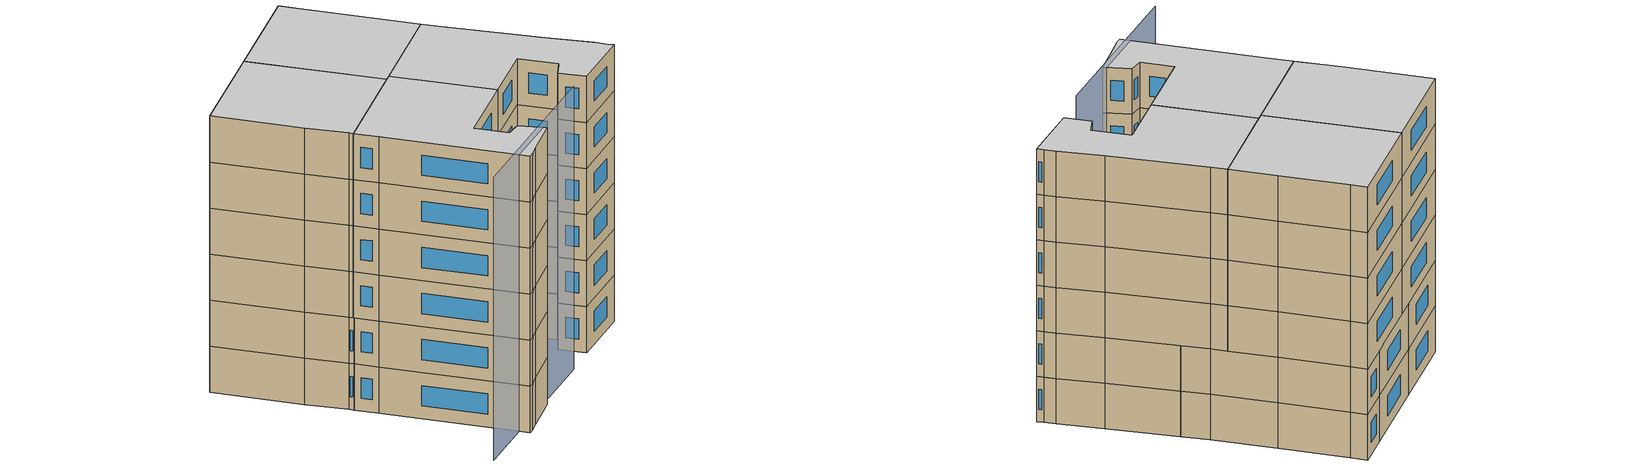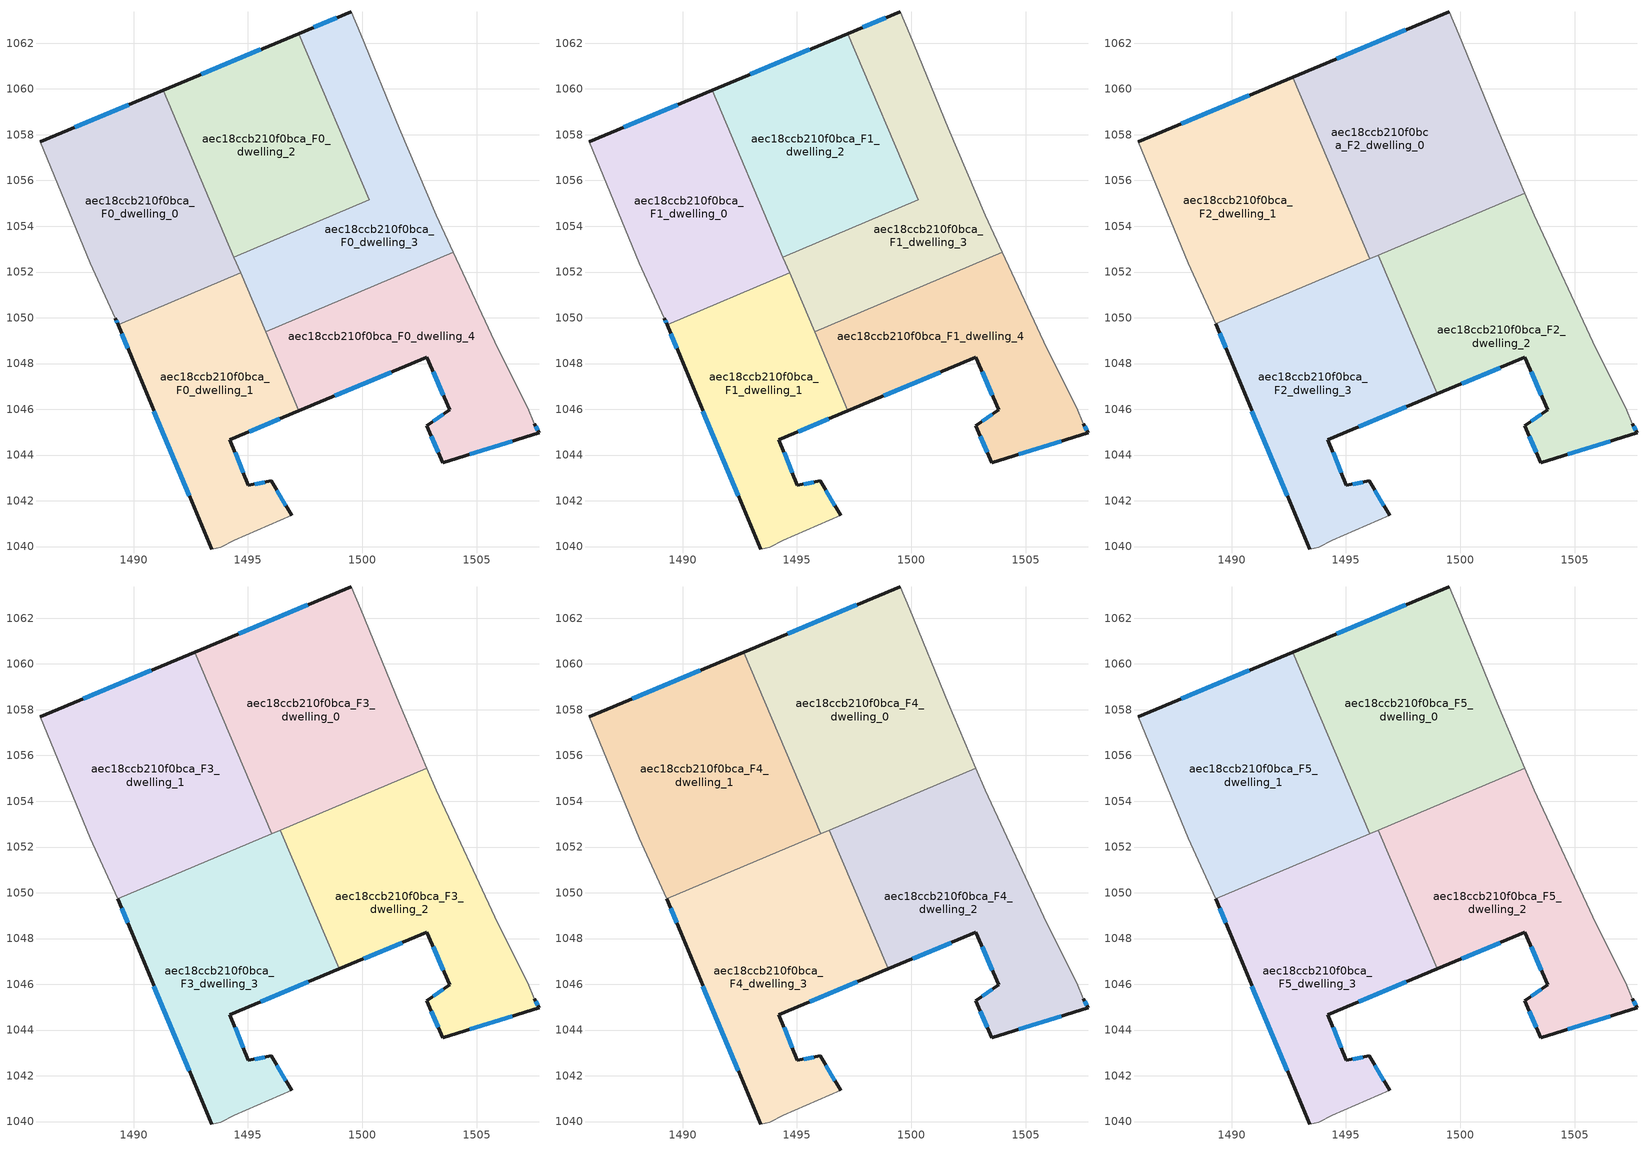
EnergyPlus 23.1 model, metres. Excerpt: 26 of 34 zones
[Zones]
aec18ccb210f0bca_F0_dwelling_0
 floor ground (EU_floor_Construction): 1491.3,1059.94 1494.68,1051.96 1489.33,1049.7 1489.21,1049.98 1488.11,1052.38 1485.91,1057.68 z0
 wall outside (EU_wall_Construction): 1491.3,1059.94 1485.91,1057.68 / 1489.21,1049.98 1489.33,1049.7 z0:3
 wall adiabatic (EU_wall_Construction): 1485.91,1057.68 1488.11,1052.38 1489.21,1049.98 z0:3
 wall to aec18ccb210f0bca_F0_dwelling_1 (EU_wall_Construction): 1489.33,1049.7 1494.68,1051.96 z0:3
 wall to aec18ccb210f0bca_F0_dwelling_2 (EU_wall_Construction): 1494.39,1052.65 1491.3,1059.94 z0:3
 wall to aec18ccb210f0bca_F0_dwelling_3 (EU_wall_Construction): 1494.68,1051.96 1494.39,1052.65 z0:3
 window (EU_Window_Construction): 1489.79,1059.31 1487.42,1058.32 / 1489.24,1049.9 1489.3,1049.78 z0.84:2.16
aec18ccb210f0bca_F0_dwelling_1
 floor ground (EU_floor_Construction): 1494.68,1051.96 1497.23,1045.94 1494.21,1044.67 1495.01,1042.67 1496.01,1042.87 1496.91,1041.37 1494.41,1040.27 1493.81,1039.97 1493.41,1039.87 1489.91,1048.28 1489.33,1049.7 z0
 wall outside (EU_wall_Construction): 1489.33,1049.7 1489.91,1048.28 1493.41,1039.87 / 1496.91,1041.37 1496.01,1042.87 1495.01,1042.67 1494.21,1044.67 1497.23,1045.94 z0:3
 wall adiabatic (EU_wall_Construction): 1493.41,1039.87 1493.81,1039.97 1494.41,1040.27 1496.91,1041.37 z0:3
 wall to aec18ccb210f0bca_F0_dwelling_4 (EU_wall_Construction): 1497.23,1045.94 1495.77,1049.38 z0:3
 wall to aec18ccb210f0bca_F0_dwelling_3 (EU_wall_Construction): 1495.77,1049.38 1494.68,1051.96 z0:3
 window (EU_Window_Construction): 1490.89,1045.92 1492.43,1042.23 / 1489.49,1049.3 1489.75,1048.68 / 1495.06,1045.03 1496.39,1045.58 / 1494.79,1043.23 1494.44,1044.11 / 1495.73,1042.82 1495.29,1042.73 / 1496.66,1041.79 1496.27,1042.45 z0.84:2.16
aec18ccb210f0bca_F0_dwelling_2
 floor ground (EU_floor_Construction): 1497.22,1062.42 1500.3,1055.15 1494.39,1052.65 1491.3,1059.94 z0
 wall outside (EU_wall_Construction): 1497.22,1062.42 1491.3,1059.94 z0:3
 wall to aec18ccb210f0bca_F0_dwelling_3 (EU_wall_Construction): 1494.39,1052.65 1500.3,1055.15 1497.22,1062.42 z0:3
 window (EU_Window_Construction): 1495.56,1061.73 1492.96,1060.64 z0.84:2.16
aec18ccb210f0bca_F0_dwelling_3
 floor ground (EU_floor_Construction): 1499.92,1062.38 1501.62,1058.28 1503.22,1054.48 1503.98,1052.85 1495.77,1049.38 1494.39,1052.65 1500.3,1055.15 1497.22,1062.42 1499.52,1063.39 z0
 wall outside (EU_wall_Construction): 1499.52,1063.39 1497.22,1062.42 z0:3
 wall adiabatic (EU_wall_Construction): 1503.98,1052.85 1503.22,1054.48 1501.62,1058.28 1499.92,1062.38 1499.52,1063.39 z0:3
 wall to aec18ccb210f0bca_F0_dwelling_4 (EU_wall_Construction): 1495.77,1049.38 1503.98,1052.85 z0:3
 window (EU_Window_Construction): 1498.88,1063.12 1497.87,1062.69 z0.84:2.16
aec18ccb210f0bca_F0_dwelling_4
 floor ground (EU_floor_Construction): 1503.98,1052.85 1505.92,1048.67 1507.22,1046.07 1507.52,1045.37 1507.72,1044.97 1503.52,1043.67 1502.82,1045.27 1503.82,1045.97 1502.82,1048.27 1497.23,1045.94 1495.77,1049.38 z0
 wall outside (EU_wall_Construction): 1497.23,1045.94 1502.82,1048.27 1503.82,1045.97 1502.82,1045.27 1503.52,1043.67 1507.72,1044.97 1507.52,1045.37 z0:3
 wall adiabatic (EU_wall_Construction): 1507.52,1045.37 1507.22,1046.07 1505.92,1048.67 1503.98,1052.85 z0:3
 window (EU_Window_Construction): 1507.67,1045.08 1507.58,1045.26 / 1504.7,1044.03 1506.55,1044.61 / 1503.02,1044.82 1503.32,1044.12 / 1503.54,1045.78 1503.1,1045.47 / 1503.1,1047.63 1503.54,1046.62 / 1498.8,1046.59 1501.26,1047.62 z0.84:2.16
aec18ccb210f0bca_F1_dwelling_0
 floor to aec18ccb210f0bca_F0_dwelling_0 (EU_floor_Construction): 1491.3,1059.94 1494.68,1051.96 1489.33,1049.7 1489.21,1049.98 1488.11,1052.38 1485.91,1057.68 z3
 wall outside (EU_wall_Construction): 1491.3,1059.94 1485.91,1057.68 / 1489.21,1049.98 1489.33,1049.7 z3:6
 wall adiabatic (EU_wall_Construction): 1485.91,1057.68 1488.11,1052.38 1489.21,1049.98 z3:6
 wall to aec18ccb210f0bca_F1_dwelling_1 (EU_wall_Construction): 1489.33,1049.7 1494.68,1051.96 z3:6
 wall to aec18ccb210f0bca_F1_dwelling_2 (EU_wall_Construction): 1494.39,1052.65 1491.3,1059.94 z3:6
 wall to aec18ccb210f0bca_F1_dwelling_3 (EU_wall_Construction): 1494.68,1051.96 1494.39,1052.65 z3:6
 window (EU_Window_Construction): 1489.79,1059.31 1487.42,1058.32 / 1489.24,1049.9 1489.3,1049.78 z3.84:5.16
aec18ccb210f0bca_F1_dwelling_1
 floor to aec18ccb210f0bca_F0_dwelling_1 (EU_floor_Construction): 1494.68,1051.96 1497.23,1045.94 1494.21,1044.67 1495.01,1042.67 1496.01,1042.87 1496.91,1041.37 1494.41,1040.27 1493.81,1039.97 1493.41,1039.87 1489.91,1048.28 1489.33,1049.7 z3
 wall outside (EU_wall_Construction): 1489.33,1049.7 1489.91,1048.28 1493.41,1039.87 / 1496.91,1041.37 1496.01,1042.87 1495.01,1042.67 1494.21,1044.67 1497.23,1045.94 z3:6
 wall adiabatic (EU_wall_Construction): 1493.41,1039.87 1493.81,1039.97 1494.41,1040.27 1496.91,1041.37 z3:6
 wall to aec18ccb210f0bca_F1_dwelling_4 (EU_wall_Construction): 1497.23,1045.94 1495.77,1049.38 z3:6
 wall to aec18ccb210f0bca_F1_dwelling_3 (EU_wall_Construction): 1495.77,1049.38 1494.68,1051.96 z3:6
 window (EU_Window_Construction): 1490.89,1045.92 1492.43,1042.23 / 1489.49,1049.3 1489.75,1048.68 / 1495.06,1045.03 1496.39,1045.58 / 1494.79,1043.23 1494.44,1044.11 / 1495.73,1042.82 1495.29,1042.73 / 1496.66,1041.79 1496.27,1042.45 z3.84:5.16
aec18ccb210f0bca_F1_dwelling_2
 floor to aec18ccb210f0bca_F0_dwelling_2 (EU_floor_Construction): 1497.22,1062.42 1500.3,1055.15 1494.39,1052.65 1491.3,1059.94 z3
 wall outside (EU_wall_Construction): 1497.22,1062.42 1491.3,1059.94 z3:6
 wall to aec18ccb210f0bca_F1_dwelling_3 (EU_wall_Construction): 1494.39,1052.65 1500.3,1055.15 1497.22,1062.42 z3:6
 window (EU_Window_Construction): 1495.56,1061.73 1492.96,1060.64 z3.84:5.16
aec18ccb210f0bca_F1_dwelling_3
 floor to aec18ccb210f0bca_F0_dwelling_3 (EU_floor_Construction): 1499.92,1062.38 1501.62,1058.28 1503.22,1054.48 1503.98,1052.85 1495.77,1049.38 1494.39,1052.65 1500.3,1055.15 1497.22,1062.42 1499.52,1063.39 z3
 wall outside (EU_wall_Construction): 1499.52,1063.39 1497.22,1062.42 z3:6
 wall adiabatic (EU_wall_Construction): 1503.98,1052.85 1503.22,1054.48 1501.62,1058.28 1499.92,1062.38 1499.52,1063.39 z3:6
 wall to aec18ccb210f0bca_F1_dwelling_4 (EU_wall_Construction): 1495.77,1049.38 1503.98,1052.85 z3:6
 window (EU_Window_Construction): 1498.88,1063.12 1497.87,1062.69 z3.84:5.16
 ceiling adiabatic (EU_roof_Construction): 1497.52,1050.12 1496.41,1052.74 1494.67,1052 1495.77,1049.38 z6
aec18ccb210f0bca_F1_dwelling_4
 floor to aec18ccb210f0bca_F0_dwelling_4 (EU_floor_Construction): 1503.98,1052.85 1505.92,1048.67 1507.22,1046.07 1507.52,1045.37 1507.72,1044.97 1503.52,1043.67 1502.82,1045.27 1503.82,1045.97 1502.82,1048.27 1497.23,1045.94 1495.77,1049.38 z3
 wall outside (EU_wall_Construction): 1497.23,1045.94 1502.82,1048.27 1503.82,1045.97 1502.82,1045.27 1503.52,1043.67 1507.72,1044.97 1507.52,1045.37 z3:6
 wall adiabatic (EU_wall_Construction): 1507.52,1045.37 1507.22,1046.07 1505.92,1048.67 1503.98,1052.85 z3:6
 window (EU_Window_Construction): 1507.67,1045.08 1507.58,1045.26 / 1504.7,1044.03 1506.55,1044.61 / 1503.02,1044.82 1503.32,1044.12 / 1503.54,1045.78 1503.1,1045.47 / 1503.1,1047.63 1503.54,1046.62 / 1498.8,1046.59 1501.26,1047.62 z3.84:5.16
 ceiling adiabatic (EU_roof_Construction): 1498.98,1046.67 1497.52,1050.12 1495.77,1049.38 1497.23,1045.94 z6
aec18ccb210f0bca_F2_dwelling_0
 floor to aec18ccb210f0bca_F1_dwelling_2 (EU_floor_Construction): 1497.22,1062.42 1500.3,1055.15 1495.77,1053.23 1492.68,1060.52 z6
 floor to aec18ccb210f0bca_F1_dwelling_3 (EU_floor_Construction): 1499.92,1062.38 1501.62,1058.28 1502.81,1055.45 1496.04,1052.58 1495.77,1053.23 1500.3,1055.15 1497.22,1062.42 1499.52,1063.39 z6
 wall outside (EU_wall_Construction): 1499.52,1063.39 1492.68,1060.52 z6:9
 wall adiabatic (EU_wall_Construction): 1502.81,1055.45 1501.62,1058.28 1499.92,1062.38 1499.52,1063.39 z6:9
 wall to aec18ccb210f0bca_F2_dwelling_1 (EU_wall_Construction): 1492.68,1060.52 1496.04,1052.58 z6:9
 wall to aec18ccb210f0bca_F2_dwelling_2 (EU_wall_Construction): 1496.41,1052.74 1502.81,1055.45 z6:9
 wall to aec18ccb210f0bca_F2_dwelling_3 (EU_wall_Construction): 1496.04,1052.58 1496.41,1052.74 z6:9
 window (EU_Window_Construction): 1497.61,1062.58 1494.6,1061.32 z6.84:8.16
aec18ccb210f0bca_F2_dwelling_1
 floor to aec18ccb210f0bca_F1_dwelling_0 (EU_floor_Construction): 1491.3,1059.94 1494.67,1052 1489.31,1049.73 1489.21,1049.98 1488.11,1052.38 1485.91,1057.68 z6
 floor to aec18ccb210f0bca_F1_dwelling_2 (EU_floor_Construction): 1492.68,1060.52 1495.77,1053.23 1494.39,1052.65 1491.3,1059.94 z6
 floor to aec18ccb210f0bca_F1_dwelling_3 (EU_floor_Construction): 1495.77,1053.23 1496.04,1052.58 1494.67,1052 1494.39,1052.65 z6
 wall outside (EU_wall_Construction): 1492.68,1060.52 1485.91,1057.68 z6:9
 wall adiabatic (EU_wall_Construction): 1485.91,1057.68 1488.11,1052.38 1489.21,1049.98 1489.31,1049.73 z6:9
 wall to aec18ccb210f0bca_F2_dwelling_3 (EU_wall_Construction): 1489.31,1049.73 1496.04,1052.58 z6:9
 window (EU_Window_Construction): 1490.78,1059.72 1487.81,1058.48 z6.84:8.16
aec18ccb210f0bca_F2_dwelling_2
 floor to aec18ccb210f0bca_F1_dwelling_4 (EU_floor_Construction): 1503.98,1052.85 1505.92,1048.67 1507.22,1046.07 1507.52,1045.37 1507.72,1044.97 1503.52,1043.67 1502.82,1045.27 1503.82,1045.97 1502.82,1048.27 1498.98,1046.67 1497.52,1050.12 z6
 floor to aec18ccb210f0bca_F1_dwelling_3 (EU_floor_Construction): 1502.81,1055.45 1503.22,1054.48 1503.98,1052.85 1497.52,1050.12 1496.41,1052.74 z6
 wall outside (EU_wall_Construction): 1498.98,1046.67 1502.82,1048.27 1503.82,1045.97 1502.82,1045.27 1503.52,1043.67 1507.72,1044.97 1507.52,1045.37 z6:9
 wall adiabatic (EU_wall_Construction): 1507.52,1045.37 1507.22,1046.07 1505.92,1048.67 1503.22,1054.48 1502.81,1055.45 z6:9
 wall to aec18ccb210f0bca_F2_dwelling_3 (EU_wall_Construction): 1496.41,1052.74 1498.98,1046.67 z6:9
 window (EU_Window_Construction): 1507.67,1045.08 1507.58,1045.26 / 1504.7,1044.03 1506.55,1044.61 / 1503.02,1044.82 1503.32,1044.12 / 1503.54,1045.78 1503.1,1045.47 / 1503.1,1047.63 1503.54,1046.62 / 1500.06,1047.12 1501.75,1047.82 z6.84:8.16
aec18ccb210f0bca_F2_dwelling_3
 floor to aec18ccb210f0bca_F1_dwelling_1 (EU_floor_Construction): 1494.68,1051.96 1497.23,1045.94 1494.21,1044.67 1495.01,1042.67 1496.01,1042.87 1496.91,1041.37 1494.41,1040.27 1493.81,1039.97 1493.41,1039.87 1489.91,1048.28 1489.33,1049.7 z6
 floor to aec18ccb210f0bca_F1_dwelling_0 (EU_floor_Construction): 1494.67,1052 1494.68,1051.96 1489.33,1049.7 1489.31,1049.73 z6
 floor adiabatic (EU_floor_Construction): 1496.41,1052.74 1498.98,1046.67 1497.23,1045.94 1494.67,1052 1489.31,1049.73 z6
 wall outside (EU_wall_Construction): 1496.91,1041.37 1496.01,1042.87 1495.01,1042.67 1494.21,1044.67 1498.98,1046.67 / 1489.31,1049.73 1489.91,1048.28 1493.41,1039.87 z6:9
 wall adiabatic (EU_wall_Construction): 1493.41,1039.87 1493.81,1039.97 1494.41,1040.27 1496.91,1041.37 z6:9
 window (EU_Window_Construction): 1495.73,1042.82 1495.29,1042.73 / 1496.66,1041.79 1496.27,1042.45 / 1490.89,1045.92 1492.43,1042.23 / 1489.48,1049.32 1489.74,1048.68 / 1495.55,1045.23 1497.65,1046.11 / 1494.79,1043.23 1494.44,1044.11 z6.84:8.16
aec18ccb210f0bca_F3_dwelling_0
 floor to aec18ccb210f0bca_F2_dwelling_0 (EU_floor_Construction): 1499.92,1062.38 1501.62,1058.28 1502.81,1055.45 1496.04,1052.58 1492.68,1060.52 1499.52,1063.39 z9
 wall outside (EU_wall_Construction): 1499.52,1063.39 1492.68,1060.52 z9:12
 wall adiabatic (EU_wall_Construction): 1502.81,1055.45 1501.62,1058.28 1499.92,1062.38 1499.52,1063.39 z9:12
 wall to aec18ccb210f0bca_F3_dwelling_1 (EU_wall_Construction): 1492.68,1060.52 1496.04,1052.58 z9:12
 wall to aec18ccb210f0bca_F3_dwelling_2 (EU_wall_Construction): 1496.41,1052.74 1502.81,1055.45 z9:12
 wall to aec18ccb210f0bca_F3_dwelling_3 (EU_wall_Construction): 1496.04,1052.58 1496.41,1052.74 z9:12
 window (EU_Window_Construction): 1497.61,1062.58 1494.6,1061.32 z9.84:11.16
aec18ccb210f0bca_F3_dwelling_1
 floor to aec18ccb210f0bca_F2_dwelling_1 (EU_floor_Construction): 1492.68,1060.52 1496.04,1052.58 1489.31,1049.73 1489.21,1049.98 1488.11,1052.38 1485.91,1057.68 z9
 wall outside (EU_wall_Construction): 1492.68,1060.52 1485.91,1057.68 z9:12
 wall adiabatic (EU_wall_Construction): 1485.91,1057.68 1488.11,1052.38 1489.21,1049.98 1489.31,1049.73 z9:12
 wall to aec18ccb210f0bca_F3_dwelling_3 (EU_wall_Construction): 1489.31,1049.73 1496.04,1052.58 z9:12
 window (EU_Window_Construction): 1490.78,1059.72 1487.81,1058.48 z9.84:11.16
aec18ccb210f0bca_F3_dwelling_2
 floor to aec18ccb210f0bca_F2_dwelling_2 (EU_floor_Construction): 1503.22,1054.48 1505.92,1048.67 1507.22,1046.07 1507.52,1045.37 1507.72,1044.97 1503.52,1043.67 1502.82,1045.27 1503.82,1045.97 1502.82,1048.27 1498.98,1046.67 1496.41,1052.74 1502.81,1055.45 z9
 wall outside (EU_wall_Construction): 1498.98,1046.67 1502.82,1048.27 1503.82,1045.97 1502.82,1045.27 1503.52,1043.67 1507.72,1044.97 1507.52,1045.37 z9:12
 wall adiabatic (EU_wall_Construction): 1507.52,1045.37 1507.22,1046.07 1505.92,1048.67 1503.22,1054.48 1502.81,1055.45 z9:12
 wall to aec18ccb210f0bca_F3_dwelling_3 (EU_wall_Construction): 1496.41,1052.74 1498.98,1046.67 z9:12
 window (EU_Window_Construction): 1507.67,1045.08 1507.58,1045.26 / 1504.7,1044.03 1506.55,1044.61 / 1503.02,1044.82 1503.32,1044.12 / 1503.54,1045.78 1503.1,1045.47 / 1503.1,1047.63 1503.54,1046.62 / 1500.06,1047.12 1501.75,1047.82 z9.84:11.16
aec18ccb210f0bca_F3_dwelling_3
 floor to aec18ccb210f0bca_F2_dwelling_3 (EU_floor_Construction): 1496.41,1052.74 1498.98,1046.67 1494.21,1044.67 1495.01,1042.67 1496.01,1042.87 1496.91,1041.37 1494.41,1040.27 1493.81,1039.97 1493.41,1039.87 1489.91,1048.28 1489.31,1049.73 z9
 wall outside (EU_wall_Construction): 1496.91,1041.37 1496.01,1042.87 1495.01,1042.67 1494.21,1044.67 1498.98,1046.67 / 1489.31,1049.73 1489.91,1048.28 1493.41,1039.87 z9:12
 wall adiabatic (EU_wall_Construction): 1493.41,1039.87 1493.81,1039.97 1494.41,1040.27 1496.91,1041.37 z9:12
 window (EU_Window_Construction): 1495.73,1042.82 1495.29,1042.73 / 1496.66,1041.79 1496.27,1042.45 / 1490.89,1045.92 1492.43,1042.23 / 1489.48,1049.32 1489.74,1048.68 / 1495.55,1045.23 1497.65,1046.11 / 1494.79,1043.23 1494.44,1044.11 z9.84:11.16
aec18ccb210f0bca_F4_dwelling_0
 floor to aec18ccb210f0bca_F3_dwelling_0 (EU_floor_Construction): 1499.92,1062.38 1501.62,1058.28 1502.81,1055.45 1496.04,1052.58 1492.68,1060.52 1499.52,1063.39 z12
 wall outside (EU_wall_Construction): 1499.52,1063.39 1492.68,1060.52 z12:15
 wall adiabatic (EU_wall_Construction): 1502.81,1055.45 1501.62,1058.28 1499.92,1062.38 1499.52,1063.39 z12:15
 wall to aec18ccb210f0bca_F4_dwelling_1 (EU_wall_Construction): 1492.68,1060.52 1496.04,1052.58 z12:15
 wall to aec18ccb210f0bca_F4_dwelling_2 (EU_wall_Construction): 1496.41,1052.74 1502.81,1055.45 z12:15
 wall to aec18ccb210f0bca_F4_dwelling_3 (EU_wall_Construction): 1496.04,1052.58 1496.41,1052.74 z12:15
 window (EU_Window_Construction): 1497.61,1062.58 1494.6,1061.32 z12.84:14.16
aec18ccb210f0bca_F4_dwelling_1
 floor to aec18ccb210f0bca_F3_dwelling_1 (EU_floor_Construction): 1492.68,1060.52 1496.04,1052.58 1489.31,1049.73 1489.21,1049.98 1488.11,1052.38 1485.91,1057.68 z12
 wall outside (EU_wall_Construction): 1492.68,1060.52 1485.91,1057.68 z12:15
 wall adiabatic (EU_wall_Construction): 1485.91,1057.68 1488.11,1052.38 1489.21,1049.98 1489.31,1049.73 z12:15
 wall to aec18ccb210f0bca_F4_dwelling_3 (EU_wall_Construction): 1489.31,1049.73 1496.04,1052.58 z12:15
 window (EU_Window_Construction): 1490.78,1059.72 1487.81,1058.48 z12.84:14.16
aec18ccb210f0bca_F4_dwelling_2
 floor to aec18ccb210f0bca_F3_dwelling_2 (EU_floor_Construction): 1503.22,1054.48 1505.92,1048.67 1507.22,1046.07 1507.52,1045.37 1507.72,1044.97 1503.52,1043.67 1502.82,1045.27 1503.82,1045.97 1502.82,1048.27 1498.98,1046.67 1496.41,1052.74 1502.81,1055.45 z12
 wall outside (EU_wall_Construction): 1498.98,1046.67 1502.82,1048.27 1503.82,1045.97 1502.82,1045.27 1503.52,1043.67 1507.72,1044.97 1507.52,1045.37 z12:15
 wall adiabatic (EU_wall_Construction): 1507.52,1045.37 1507.22,1046.07 1505.92,1048.67 1503.22,1054.48 1502.81,1055.45 z12:15
 wall to aec18ccb210f0bca_F4_dwelling_3 (EU_wall_Construction): 1496.41,1052.74 1498.98,1046.67 z12:15
 window (EU_Window_Construction): 1507.67,1045.08 1507.58,1045.26 / 1504.7,1044.03 1506.55,1044.61 / 1503.02,1044.82 1503.32,1044.12 / 1503.54,1045.78 1503.1,1045.47 / 1503.1,1047.63 1503.54,1046.62 / 1500.06,1047.12 1501.75,1047.82 z12.84:14.16
aec18ccb210f0bca_F4_dwelling_3
 floor to aec18ccb210f0bca_F3_dwelling_3 (EU_floor_Construction): 1496.41,1052.74 1498.98,1046.67 1494.21,1044.67 1495.01,1042.67 1496.01,1042.87 1496.91,1041.37 1494.41,1040.27 1493.81,1039.97 1493.41,1039.87 1489.91,1048.28 1489.31,1049.73 z12
 wall outside (EU_wall_Construction): 1496.91,1041.37 1496.01,1042.87 1495.01,1042.67 1494.21,1044.67 1498.98,1046.67 / 1489.31,1049.73 1489.91,1048.28 1493.41,1039.87 z12:15
 wall adiabatic (EU_wall_Construction): 1493.41,1039.87 1493.81,1039.97 1494.41,1040.27 1496.91,1041.37 z12:15
 window (EU_Window_Construction): 1495.73,1042.82 1495.29,1042.73 / 1496.66,1041.79 1496.27,1042.45 / 1490.89,1045.92 1492.43,1042.23 / 1489.48,1049.32 1489.74,1048.68 / 1495.55,1045.23 1497.65,1046.11 / 1494.79,1043.23 1494.44,1044.11 z12.84:14.16
aec18ccb210f0bca_F5_dwelling_0
 floor to aec18ccb210f0bca_F4_dwelling_0 (EU_floor_Construction): 1499.92,1062.38 1501.62,1058.28 1502.81,1055.45 1496.04,1052.58 1492.68,1060.52 1499.52,1063.39 z15
 wall outside (EU_wall_Construction): 1499.52,1063.39 1492.68,1060.52 z15:18
 wall adiabatic (EU_wall_Construction): 1502.81,1055.45 1501.62,1058.28 1499.92,1062.38 1499.52,1063.39 z15:18
 wall to aec18ccb210f0bca_F5_dwelling_1 (EU_wall_Construction): 1492.68,1060.52 1496.04,1052.58 z15:18
 wall to aec18ccb210f0bca_F5_dwelling_2 (EU_wall_Construction): 1496.41,1052.74 1502.81,1055.45 z15:18
 wall to aec18ccb210f0bca_F5_dwelling_3 (EU_wall_Construction): 1496.04,1052.58 1496.41,1052.74 z15:18
 window (EU_Window_Construction): 1497.61,1062.58 1494.6,1061.32 z15.84:17.16
 ceiling to aec18ccb210f0bca_F6_dwelling_0 (EU_floor_Construction): 1502.81,1055.45 1501.62,1058.28 1499.92,1062.38 1499.52,1063.39 1492.68,1060.52 1496.04,1052.58 z18
aec18ccb210f0bca_F5_dwelling_1
 floor to aec18ccb210f0bca_F4_dwelling_1 (EU_floor_Construction): 1492.68,1060.52 1496.04,1052.58 1489.31,1049.73 1489.21,1049.98 1488.11,1052.38 1485.91,1057.68 z15
 wall outside (EU_wall_Construction): 1492.68,1060.52 1485.91,1057.68 z15:18
 wall adiabatic (EU_wall_Construction): 1485.91,1057.68 1488.11,1052.38 1489.21,1049.98 1489.31,1049.73 z15:18
 wall to aec18ccb210f0bca_F5_dwelling_3 (EU_wall_Construction): 1489.31,1049.73 1496.04,1052.58 z15:18
 window (EU_Window_Construction): 1490.78,1059.72 1487.81,1058.48 z15.84:17.16
 ceiling to aec18ccb210f0bca_F6_dwelling_1 (EU_floor_Construction): 1496.04,1052.58 1492.68,1060.52 1485.91,1057.68 1488.11,1052.38 1489.21,1049.98 1489.31,1049.73 z18
aec18ccb210f0bca_F5_dwelling_2
 floor to aec18ccb210f0bca_F4_dwelling_2 (EU_floor_Construction): 1503.22,1054.48 1505.92,1048.67 1507.22,1046.07 1507.52,1045.37 1507.72,1044.97 1503.52,1043.67 1502.82,1045.27 1503.82,1045.97 1502.82,1048.27 1498.98,1046.67 1496.41,1052.74 1502.81,1055.45 z15
 wall outside (EU_wall_Construction): 1498.98,1046.67 1502.82,1048.27 1503.82,1045.97 1502.82,1045.27 1503.52,1043.67 1507.72,1044.97 1507.52,1045.37 z15:18
 wall adiabatic (EU_wall_Construction): 1507.52,1045.37 1507.22,1046.07 1505.92,1048.67 1503.22,1054.48 1502.81,1055.45 z15:18
 wall to aec18ccb210f0bca_F5_dwelling_3 (EU_wall_Construction): 1496.41,1052.74 1498.98,1046.67 z15:18
 window (EU_Window_Construction): 1507.67,1045.08 1507.58,1045.26 / 1504.7,1044.03 1506.55,1044.61 / 1503.02,1044.82 1503.32,1044.12 / 1503.54,1045.78 1503.1,1045.47 / 1503.1,1047.63 1503.54,1046.62 / 1500.06,1047.12 1501.75,1047.82 z15.84:17.16
 ceiling to aec18ccb210f0bca_F6_dwelling_2 (EU_floor_Construction): 1507.72,1044.97 1507.52,1045.37 1507.22,1046.07 1505.92,1048.67 1503.22,1054.48 1502.81,1055.45 1496.41,1052.74 1498.98,1046.67 1502.82,1048.27 1503.82,1045.97 1502.82,1045.27 1503.52,1043.67 z18
aec18ccb210f0bca_F5_dwelling_3
 floor to aec18ccb210f0bca_F4_dwelling_3 (EU_floor_Construction): 1496.41,1052.74 1498.98,1046.67 1494.21,1044.67 1495.01,1042.67 1496.01,1042.87 1496.91,1041.37 1494.41,1040.27 1493.81,1039.97 1493.41,1039.87 1489.91,1048.28 1489.31,1049.73 z15
 wall outside (EU_wall_Construction): 1496.91,1041.37 1496.01,1042.87 1495.01,1042.67 1494.21,1044.67 1498.98,1046.67 / 1489.31,1049.73 1489.91,1048.28 1493.41,1039.87 z15:18
 wall adiabatic (EU_wall_Construction): 1493.41,1039.87 1493.81,1039.97 1494.41,1040.27 1496.91,1041.37 z15:18
 window (EU_Window_Construction): 1495.73,1042.82 1495.29,1042.73 / 1496.66,1041.79 1496.27,1042.45 / 1490.89,1045.92 1492.43,1042.23 / 1489.48,1049.32 1489.74,1048.68 / 1495.55,1045.23 1497.65,1046.11 / 1494.79,1043.23 1494.44,1044.11 z15.84:17.16
 ceiling to aec18ccb210f0bca_F6_dwelling_3 (EU_floor_Construction): 1496.91,1041.37 1496.01,1042.87 1495.01,1042.67 1494.21,1044.67 1498.98,1046.67 1496.41,1052.74 1489.31,1049.73 1489.91,1048.28 1493.41,1039.87 1493.81,1039.97 1494.41,1040.27 z18
shading: 1489.31,1039.32 1501.42,1042.97 z0:18.4
[Building]
EU S2 Campaign: North Axis=0; Terrain=City; Solar Distribution=FullExterior
[Site:Location]
Lyon-Bron: Latitude=45.75; Longitude=5; Time Zone=1; Elevation=198
[SizingPeriod:WeatherFileDays]
AnnualSizingPeriod: Begin Month=1; Begin Day of Month=1; End Month=12; End Day of Month=31; Day of Week for Start Day=Monday; Use Weather File Daylight Saving Period=No; Use Weather File Rain and Snow Indicators=No
[MATERIAL]
EU_InternalMass_Material: Roughness=MediumRough; Thickness=0.1; Conductivity=1; Density=1800; Specific Heat=900; Thermal Absorptance=0.9; Solar Absorptance=0.7; Visible Absorptance=0.7
[MATERIAL:NOMASS] Roughness=MediumRough; Thermal Absorptance=0.9; Solar Absorptance=0.7; Visible Absorptance=0.7
Name | Thermal Resistance
EU_wall_NoMass | 0.776494
EU_roof_NoMass | 0.486893
EU_floor_NoMass | 0.421597
[WINDOWMATERIAL:SIMPLEGLAZINGSYSTEM]
EU_Window_SimpleGlazing: UFactor=4.24961; Solar Heat Gain Coefficient=0.83; Visible Transmittance=0.83
[CONSTRUCTION]
EU_wall_Construction: EU_wall_NoMass
EU_roof_Construction: EU_roof_NoMass
EU_floor_Construction: EU_floor_NoMass
EU_Window_Construction: EU_Window_SimpleGlazing
EU_InternalMass_Construction: EU_InternalMass_Material
[ZONE] Type=1; Multiplier=1; Ceiling Height=autocalculate; Floor Area=autocalculate; Part of Total Floor Area=Yes
Name | Volume
aec18ccb210f0bca_F0_dwelling_0; aec18ccb210f0bca_F1_dwelling_0 | 152.427
aec18ccb210f0bca_F2_dwelling_0; aec18ccb210f0bca_F3_dwelling_0; aec18ccb210f0bca_F4_dwelling_0; aec18ccb210f0bca_F5_dwelling_0 | 190.53
aec18ccb210f0bca_F0_dwelling_1; aec18ccb210f0bca_F1_dwelling_1 | 152.422
aec18ccb210f0bca_F2_dwelling_1; aec18ccb210f0bca_F3_dwelling_1; aec18ccb210f0bca_F4_dwelling_1; aec18ccb210f0bca_F5_dwelling_1 | 190.506
aec18ccb210f0bca_F0_dwelling_2; aec18ccb210f0bca_F1_dwelling_2 | 152.436
aec18ccb210f0bca_F2_dwelling_2; aec18ccb210f0bca_F3_dwelling_2; aec18ccb210f0bca_F4_dwelling_2; aec18ccb210f0bca_F5_dwelling_2 | 190.527
aec18ccb210f0bca_F0_dwelling_3; aec18ccb210f0bca_F1_dwelling_3 | 152.404
aec18ccb210f0bca_F2_dwelling_3; aec18ccb210f0bca_F3_dwelling_3; aec18ccb210f0bca_F4_dwelling_3; aec18ccb210f0bca_F5_dwelling_3 | 190.531
aec18ccb210f0bca_F0_dwelling_4; aec18ccb210f0bca_F1_dwelling_4 | 152.41
[INTERNALMASS] Construction=EU_InternalMass_Construction
Name | Zone or ZoneList | Surface Area
aec18ccb210f0bca_F0_dwelling_0_EU_InternalMass | aec18ccb210f0bca_F0_dwelling_0 | 50.8099
aec18ccb210f0bca_F0_dwelling_1_EU_InternalMass | aec18ccb210f0bca_F0_dwelling_1 | 50.8074
aec18ccb210f0bca_F0_dwelling_2_EU_InternalMass | aec18ccb210f0bca_F0_dwelling_2 | 50.8118
aec18ccb210f0bca_F0_dwelling_3_EU_InternalMass | aec18ccb210f0bca_F0_dwelling_3 | 50.8013
aec18ccb210f0bca_F0_dwelling_4_EU_InternalMass | aec18ccb210f0bca_F0_dwelling_4 | 50.8022
aec18ccb210f0bca_F1_dwelling_0_EU_InternalMass | aec18ccb210f0bca_F1_dwelling_0 | 50.8099
aec18ccb210f0bca_F1_dwelling_1_EU_InternalMass | aec18ccb210f0bca_F1_dwelling_1 | 50.8074
aec18ccb210f0bca_F1_dwelling_2_EU_InternalMass | aec18ccb210f0bca_F1_dwelling_2 | 50.8118
aec18ccb210f0bca_F1_dwelling_3_EU_InternalMass | aec18ccb210f0bca_F1_dwelling_3 | 50.8013
aec18ccb210f0bca_F1_dwelling_4_EU_InternalMass | aec18ccb210f0bca_F1_dwelling_4 | 50.8022
aec18ccb210f0bca_F2_dwelling_0_EU_InternalMass | aec18ccb210f0bca_F2_dwelling_0 | 63.5112
aec18ccb210f0bca_F2_dwelling_1_EU_InternalMass | aec18ccb210f0bca_F2_dwelling_1 | 63.5026
aec18ccb210f0bca_F2_dwelling_2_EU_InternalMass | aec18ccb210f0bca_F2_dwelling_2 | 63.5086
aec18ccb210f0bca_F2_dwelling_3_EU_InternalMass | aec18ccb210f0bca_F2_dwelling_3 | 63.5107
aec18ccb210f0bca_F3_dwelling_0_EU_InternalMass | aec18ccb210f0bca_F3_dwelling_0 | 63.5112
aec18ccb210f0bca_F3_dwelling_1_EU_InternalMass | aec18ccb210f0bca_F3_dwelling_1 | 63.5026
aec18ccb210f0bca_F3_dwelling_2_EU_InternalMass | aec18ccb210f0bca_F3_dwelling_2 | 63.5086
aec18ccb210f0bca_F3_dwelling_3_EU_InternalMass | aec18ccb210f0bca_F3_dwelling_3 | 63.5107
aec18ccb210f0bca_F4_dwelling_0_EU_InternalMass | aec18ccb210f0bca_F4_dwelling_0 | 63.5112
aec18ccb210f0bca_F4_dwelling_1_EU_InternalMass | aec18ccb210f0bca_F4_dwelling_1 | 63.5026
aec18ccb210f0bca_F4_dwelling_2_EU_InternalMass | aec18ccb210f0bca_F4_dwelling_2 | 63.5086
aec18ccb210f0bca_F4_dwelling_3_EU_InternalMass | aec18ccb210f0bca_F4_dwelling_3 | 63.5107
aec18ccb210f0bca_F5_dwelling_0_EU_InternalMass | aec18ccb210f0bca_F5_dwelling_0 | 63.5112
aec18ccb210f0bca_F5_dwelling_1_EU_InternalMass | aec18ccb210f0bca_F5_dwelling_1 | 63.5026
aec18ccb210f0bca_F5_dwelling_2_EU_InternalMass | aec18ccb210f0bca_F5_dwelling_2 | 63.5086
aec18ccb210f0bca_F5_dwelling_3_EU_InternalMass | aec18ccb210f0bca_F5_dwelling_3 | 63.5107
[OTHEREQUIPMENT] Fuel Type=Electricity; Design Level Calculation Method=Watts/Area; Power per Zone Floor Area=1; Fraction Latent=0; Fraction Radiant=0; Fraction Lost=0; Carbon Dioxide Generation Rate=0; EndUse Subcategory=EU_Step8_InternalGains
Name | Zone or ZoneList or Space or SpaceList | Schedule
EU_Step8_InternalGain_aec18ccb210f0bca_F0_dwelling_0_f000 | aec18ccb210f0bca_F0_dwelling_0 | EU_Step8_GainSchedule_aec18ccb210f0bca_F0_dwelling_0_f000
EU_Step8_InternalGain_aec18ccb210f0bca_F0_dwelling_1_f000 | aec18ccb210f0bca_F0_dwelling_1 | EU_Step8_GainSchedule_aec18ccb210f0bca_F0_dwelling_1_f000
EU_Step8_InternalGain_aec18ccb210f0bca_F0_dwelling_2_f000 | aec18ccb210f0bca_F0_dwelling_2 | EU_Step8_GainSchedule_aec18ccb210f0bca_F0_dwelling_2_f000
EU_Step8_InternalGain_aec18ccb210f0bca_F0_dwelling_3_f000 | aec18ccb210f0bca_F0_dwelling_3 | EU_Step8_GainSchedule_aec18ccb210f0bca_F0_dwelling_3_f000
EU_Step8_InternalGain_aec18ccb210f0bca_F0_dwelling_4_f000 | aec18ccb210f0bca_F0_dwelling_4 | EU_Step8_GainSchedule_aec18ccb210f0bca_F0_dwelling_4_f000
EU_Step8_InternalGain_aec18ccb210f0bca_F1_dwelling_0_f000 | aec18ccb210f0bca_F1_dwelling_0 | EU_Step8_GainSchedule_aec18ccb210f0bca_F1_dwelling_0_f000
EU_Step8_InternalGain_aec18ccb210f0bca_F1_dwelling_1_f000 | aec18ccb210f0bca_F1_dwelling_1 | EU_Step8_GainSchedule_aec18ccb210f0bca_F1_dwelling_1_f000
EU_Step8_InternalGain_aec18ccb210f0bca_F1_dwelling_2_f000 | aec18ccb210f0bca_F1_dwelling_2 | EU_Step8_GainSchedule_aec18ccb210f0bca_F1_dwelling_2_f000
EU_Step8_InternalGain_aec18ccb210f0bca_F1_dwelling_3_f000 | aec18ccb210f0bca_F1_dwelling_3 | EU_Step8_GainSchedule_aec18ccb210f0bca_F1_dwelling_3_f000
EU_Step8_InternalGain_aec18ccb210f0bca_F1_dwelling_4_f000 | aec18ccb210f0bca_F1_dwelling_4 | EU_Step8_GainSchedule_aec18ccb210f0bca_F1_dwelling_4_f000
EU_Step8_InternalGain_aec18ccb210f0bca_F2_dwelling_0_f000 | aec18ccb210f0bca_F2_dwelling_0 | EU_Step8_GainSchedule_aec18ccb210f0bca_F2_dwelling_0_f000
EU_Step8_InternalGain_aec18ccb210f0bca_F2_dwelling_1_f000 | aec18ccb210f0bca_F2_dwelling_1 | EU_Step8_GainSchedule_aec18ccb210f0bca_F2_dwelling_1_f000
EU_Step8_InternalGain_aec18ccb210f0bca_F2_dwelling_2_f000 | aec18ccb210f0bca_F2_dwelling_2 | EU_Step8_GainSchedule_aec18ccb210f0bca_F2_dwelling_2_f000
EU_Step8_InternalGain_aec18ccb210f0bca_F2_dwelling_3_f000 | aec18ccb210f0bca_F2_dwelling_3 | EU_Step8_GainSchedule_aec18ccb210f0bca_F2_dwelling_3_f000
EU_Step8_InternalGain_aec18ccb210f0bca_F3_dwelling_0_f000 | aec18ccb210f0bca_F3_dwelling_0 | EU_Step8_GainSchedule_aec18ccb210f0bca_F3_dwelling_0_f000
EU_Step8_InternalGain_aec18ccb210f0bca_F3_dwelling_1_f000 | aec18ccb210f0bca_F3_dwelling_1 | EU_Step8_GainSchedule_aec18ccb210f0bca_F3_dwelling_1_f000
EU_Step8_InternalGain_aec18ccb210f0bca_F3_dwelling_2_f000 | aec18ccb210f0bca_F3_dwelling_2 | EU_Step8_GainSchedule_aec18ccb210f0bca_F3_dwelling_2_f000
EU_Step8_InternalGain_aec18ccb210f0bca_F3_dwelling_3_f000 | aec18ccb210f0bca_F3_dwelling_3 | EU_Step8_GainSchedule_aec18ccb210f0bca_F3_dwelling_3_f000
EU_Step8_InternalGain_aec18ccb210f0bca_F4_dwelling_0_f000 | aec18ccb210f0bca_F4_dwelling_0 | EU_Step8_GainSchedule_aec18ccb210f0bca_F4_dwelling_0_f000
EU_Step8_InternalGain_aec18ccb210f0bca_F4_dwelling_1_f000 | aec18ccb210f0bca_F4_dwelling_1 | EU_Step8_GainSchedule_aec18ccb210f0bca_F4_dwelling_1_f000
EU_Step8_InternalGain_aec18ccb210f0bca_F4_dwelling_2_f000 | aec18ccb210f0bca_F4_dwelling_2 | EU_Step8_GainSchedule_aec18ccb210f0bca_F4_dwelling_2_f000
EU_Step8_InternalGain_aec18ccb210f0bca_F4_dwelling_3_f000 | aec18ccb210f0bca_F4_dwelling_3 | EU_Step8_GainSchedule_aec18ccb210f0bca_F4_dwelling_3_f000
EU_Step8_InternalGain_aec18ccb210f0bca_F5_dwelling_0_f000 | aec18ccb210f0bca_F5_dwelling_0 | EU_Step8_GainSchedule_aec18ccb210f0bca_F5_dwelling_0_f000
EU_Step8_InternalGain_aec18ccb210f0bca_F5_dwelling_1_f000 | aec18ccb210f0bca_F5_dwelling_1 | EU_Step8_GainSchedule_aec18ccb210f0bca_F5_dwelling_1_f000
EU_Step8_InternalGain_aec18ccb210f0bca_F5_dwelling_2_f000 | aec18ccb210f0bca_F5_dwelling_2 | EU_Step8_GainSchedule_aec18ccb210f0bca_F5_dwelling_2_f000
EU_Step8_InternalGain_aec18ccb210f0bca_F5_dwelling_3_f000 | aec18ccb210f0bca_F5_dwelling_3 | EU_Step8_GainSchedule_aec18ccb210f0bca_F5_dwelling_3_f000
[ZONEVENTILATION:DESIGNFLOWRATE] Schedule=EU_AlwaysOn; Design Flow Rate Calculation Method=AirChanges/Hour; Air Changes per Hour=0.693814; Ventilation Type=Natural; Fan Pressure Rise=0; Fan Total Efficiency=1; Constant Term Coefficient=1; Temperature Term Coefficient=0; Velocity Term Coefficient=0; Velocity Squared Term Coefficient=0; Minimum Indoor Temperature=-100; Maximum Indoor Temperature=100; Delta Temperature=-100; Minimum Outdoor Temperature=-100; Maximum Outdoor Temperature=100; Maximum Wind Speed=40
Name | Zone or ZoneList or Space or SpaceList
EU_ConstantAir_aec18ccb210f0bca_F0_dwelling_0 | aec18ccb210f0bca_F0_dwelling_0
EU_ConstantAir_aec18ccb210f0bca_F0_dwelling_1 | aec18ccb210f0bca_F0_dwelling_1
EU_ConstantAir_aec18ccb210f0bca_F0_dwelling_2 | aec18ccb210f0bca_F0_dwelling_2
EU_ConstantAir_aec18ccb210f0bca_F0_dwelling_3 | aec18ccb210f0bca_F0_dwelling_3
EU_ConstantAir_aec18ccb210f0bca_F0_dwelling_4 | aec18ccb210f0bca_F0_dwelling_4
EU_ConstantAir_aec18ccb210f0bca_F1_dwelling_0 | aec18ccb210f0bca_F1_dwelling_0
EU_ConstantAir_aec18ccb210f0bca_F1_dwelling_1 | aec18ccb210f0bca_F1_dwelling_1
EU_ConstantAir_aec18ccb210f0bca_F1_dwelling_2 | aec18ccb210f0bca_F1_dwelling_2
EU_ConstantAir_aec18ccb210f0bca_F1_dwelling_3 | aec18ccb210f0bca_F1_dwelling_3
EU_ConstantAir_aec18ccb210f0bca_F1_dwelling_4 | aec18ccb210f0bca_F1_dwelling_4
EU_ConstantAir_aec18ccb210f0bca_F2_dwelling_0 | aec18ccb210f0bca_F2_dwelling_0
EU_ConstantAir_aec18ccb210f0bca_F2_dwelling_1 | aec18ccb210f0bca_F2_dwelling_1
EU_ConstantAir_aec18ccb210f0bca_F2_dwelling_2 | aec18ccb210f0bca_F2_dwelling_2
EU_ConstantAir_aec18ccb210f0bca_F2_dwelling_3 | aec18ccb210f0bca_F2_dwelling_3
EU_ConstantAir_aec18ccb210f0bca_F3_dwelling_0 | aec18ccb210f0bca_F3_dwelling_0
EU_ConstantAir_aec18ccb210f0bca_F3_dwelling_1 | aec18ccb210f0bca_F3_dwelling_1
EU_ConstantAir_aec18ccb210f0bca_F3_dwelling_2 | aec18ccb210f0bca_F3_dwelling_2
EU_ConstantAir_aec18ccb210f0bca_F3_dwelling_3 | aec18ccb210f0bca_F3_dwelling_3
EU_ConstantAir_aec18ccb210f0bca_F4_dwelling_0 | aec18ccb210f0bca_F4_dwelling_0
EU_ConstantAir_aec18ccb210f0bca_F4_dwelling_1 | aec18ccb210f0bca_F4_dwelling_1
EU_ConstantAir_aec18ccb210f0bca_F4_dwelling_2 | aec18ccb210f0bca_F4_dwelling_2
EU_ConstantAir_aec18ccb210f0bca_F4_dwelling_3 | aec18ccb210f0bca_F4_dwelling_3
EU_ConstantAir_aec18ccb210f0bca_F5_dwelling_0 | aec18ccb210f0bca_F5_dwelling_0
EU_ConstantAir_aec18ccb210f0bca_F5_dwelling_1 | aec18ccb210f0bca_F5_dwelling_1
EU_ConstantAir_aec18ccb210f0bca_F5_dwelling_2 | aec18ccb210f0bca_F5_dwelling_2
EU_ConstantAir_aec18ccb210f0bca_F5_dwelling_3 | aec18ccb210f0bca_F5_dwelling_3
[HVACTEMPLATE:THERMOSTAT] Constant Heating Setpoint=20; Constant Cooling Setpoint=50
EU_HeatOnly_aec18ccb210f0bca_F0_dwelling_0; EU_HeatOnly_aec18ccb210f0bca_F0_dwelling_1; EU_HeatOnly_aec18ccb210f0bca_F0_dwelling_2; EU_HeatOnly_aec18ccb210f0bca_F0_dwelling_3; EU_HeatOnly_aec18ccb210f0bca_F0_dwelling_4; EU_HeatOnly_aec18ccb210f0bca_F1_dwelling_0; EU_HeatOnly_aec18ccb210f0bca_F1_dwelling_1; EU_HeatOnly_aec18ccb210f0bca_F1_dwelling_2; EU_HeatOnly_aec18ccb210f0bca_F1_dwelling_3; EU_HeatOnly_aec18ccb210f0bca_F1_dwelling_4; EU_HeatOnly_aec18ccb210f0bca_F2_dwelling_0; EU_HeatOnly_aec18ccb210f0bca_F2_dwelling_1; EU_HeatOnly_aec18ccb210f0bca_F2_dwelling_2; EU_HeatOnly_aec18ccb210f0bca_F2_dwelling_3; EU_HeatOnly_aec18ccb210f0bca_F3_dwelling_0; EU_HeatOnly_aec18ccb210f0bca_F3_dwelling_1; EU_HeatOnly_aec18ccb210f0bca_F3_dwelling_2; EU_HeatOnly_aec18ccb210f0bca_F3_dwelling_3; EU_HeatOnly_aec18ccb210f0bca_F4_dwelling_0; EU_HeatOnly_aec18ccb210f0bca_F4_dwelling_1; EU_HeatOnly_aec18ccb210f0bca_F4_dwelling_2; EU_HeatOnly_aec18ccb210f0bca_F4_dwelling_3; EU_HeatOnly_aec18ccb210f0bca_F5_dwelling_0; EU_HeatOnly_aec18ccb210f0bca_F5_dwelling_1; EU_HeatOnly_aec18ccb210f0bca_F5_dwelling_2; EU_HeatOnly_aec18ccb210f0bca_F5_dwelling_3; EU_HeatOnly_aec18ccb210f0bca_F6_dwelling_0; EU_HeatOnly_aec18ccb210f0bca_F6_dwelling_1; EU_HeatOnly_aec18ccb210f0bca_F6_dwelling_2; EU_HeatOnly_aec18ccb210f0bca_F6_dwelling_3; EU_HeatOnly_aec18ccb210f0bca_F7_dwelling_0; EU_HeatOnly_aec18ccb210f0bca_F7_dwelling_1; EU_HeatOnly_aec18ccb210f0bca_F7_dwelling_2; EU_HeatOnly_aec18ccb210f0bca_F7_dwelling_3
[HVACTEMPLATE:ZONE:IDEALLOADSAIRSYSTEM] System Availability Schedule=EU_AlwaysOn; Maximum Heating Supply Air Temperature=50; Minimum Cooling Supply Air Temperature=13; Maximum Heating Supply Air Humidity Ratio=0.0156; Minimum Cooling Supply Air Humidity Ratio=0.0077; Heating Limit=NoLimit; Cooling Limit=NoLimit; Heating Availability Schedule=EU_AlwaysOn; Cooling Availability Schedule=EU_CoolingOff; Dehumidification Control Type=ConstantSensibleHeatRatio; Cooling Sensible Heat Ratio=0.7; Dehumidification Setpoint=60; Humidification Control Type=None; Humidification Setpoint=30; Outdoor Air Method=None; Outdoor Air Flow Rate per Person=0.00944; Outdoor Air Flow Rate per Zone Floor Area=0; Outdoor Air Flow Rate per Zone=0; Demand Controlled Ventilation Type=None; Outdoor Air Economizer Type=NoEconomizer; Heat Recovery Type=None; Sensible Heat Recovery Effectiveness=0.7; Latent Heat Recovery Effectiveness=0.65
Name | Template Thermostat
aec18ccb210f0bca_F0_dwelling_0 | EU_HeatOnly_aec18ccb210f0bca_F0_dwelling_0
aec18ccb210f0bca_F0_dwelling_1 | EU_HeatOnly_aec18ccb210f0bca_F0_dwelling_1
aec18ccb210f0bca_F0_dwelling_2 | EU_HeatOnly_aec18ccb210f0bca_F0_dwelling_2
aec18ccb210f0bca_F0_dwelling_3 | EU_HeatOnly_aec18ccb210f0bca_F0_dwelling_3
aec18ccb210f0bca_F0_dwelling_4 | EU_HeatOnly_aec18ccb210f0bca_F0_dwelling_4
aec18ccb210f0bca_F1_dwelling_0 | EU_HeatOnly_aec18ccb210f0bca_F1_dwelling_0
aec18ccb210f0bca_F1_dwelling_1 | EU_HeatOnly_aec18ccb210f0bca_F1_dwelling_1
aec18ccb210f0bca_F1_dwelling_2 | EU_HeatOnly_aec18ccb210f0bca_F1_dwelling_2
aec18ccb210f0bca_F1_dwelling_3 | EU_HeatOnly_aec18ccb210f0bca_F1_dwelling_3
aec18ccb210f0bca_F1_dwelling_4 | EU_HeatOnly_aec18ccb210f0bca_F1_dwelling_4
aec18ccb210f0bca_F2_dwelling_0 | EU_HeatOnly_aec18ccb210f0bca_F2_dwelling_0
aec18ccb210f0bca_F2_dwelling_1 | EU_HeatOnly_aec18ccb210f0bca_F2_dwelling_1
aec18ccb210f0bca_F2_dwelling_2 | EU_HeatOnly_aec18ccb210f0bca_F2_dwelling_2
aec18ccb210f0bca_F2_dwelling_3 | EU_HeatOnly_aec18ccb210f0bca_F2_dwelling_3
aec18ccb210f0bca_F3_dwelling_0 | EU_HeatOnly_aec18ccb210f0bca_F3_dwelling_0
aec18ccb210f0bca_F3_dwelling_1 | EU_HeatOnly_aec18ccb210f0bca_F3_dwelling_1
aec18ccb210f0bca_F3_dwelling_2 | EU_HeatOnly_aec18ccb210f0bca_F3_dwelling_2
aec18ccb210f0bca_F3_dwelling_3 | EU_HeatOnly_aec18ccb210f0bca_F3_dwelling_3
aec18ccb210f0bca_F4_dwelling_0 | EU_HeatOnly_aec18ccb210f0bca_F4_dwelling_0
aec18ccb210f0bca_F4_dwelling_1 | EU_HeatOnly_aec18ccb210f0bca_F4_dwelling_1
aec18ccb210f0bca_F4_dwelling_2 | EU_HeatOnly_aec18ccb210f0bca_F4_dwelling_2
aec18ccb210f0bca_F4_dwelling_3 | EU_HeatOnly_aec18ccb210f0bca_F4_dwelling_3
aec18ccb210f0bca_F5_dwelling_0 | EU_HeatOnly_aec18ccb210f0bca_F5_dwelling_0
aec18ccb210f0bca_F5_dwelling_1 | EU_HeatOnly_aec18ccb210f0bca_F5_dwelling_1
aec18ccb210f0bca_F5_dwelling_2 | EU_HeatOnly_aec18ccb210f0bca_F5_dwelling_2
aec18ccb210f0bca_F5_dwelling_3 | EU_HeatOnly_aec18ccb210f0bca_F5_dwelling_3
[SIZING:ZONE] Zone Cooling Design Supply Air Temperature Input Method=SupplyAirTemperature; Zone Cooling Design Supply Air Temperature=13; Zone Heating Design Supply Air Temperature Input Method=SupplyAirTemperature; Zone Heating Design Supply Air Temperature=50; Zone Cooling Design Supply Air Humidity Ratio=0.008; Zone Heating Design Supply Air Humidity Ratio=0.008; Cooling Design Air Flow Method=DesignDay; Cooling Design Air Flow Rate=0; Cooling Minimum Air Flow per Zone Floor Area=0.000762; Cooling Minimum Air Flow=0; Cooling Minimum Air Flow Fraction=0.2; Heating Design Air Flow Method=DesignDay; Heating Design Air Flow Rate=0; Heating Maximum Air Flow per Zone Floor Area=0.002032; Heating Maximum Air Flow=0.141576; Heating Maximum Air Flow Fraction=0.3; Account for Dedicated Outdoor Air System=No; Dedicated Outdoor Air System Control Strategy=NeutralSupplyAir; Dedicated Outdoor Air Low Setpoint Temperature for Design=autosize; Dedicated Outdoor Air High Setpoint Temperature for Design=autosize; Zone Load Sizing Method=Sensible Load Only No Latent Load; Zone Latent Cooling Design Supply Air Humidity Ratio Input Method=HumidityRatioDifference; Zone Cooling Design Supply Air Humidity Ratio Difference=0.005; Zone Latent Heating Design Supply Air Humidity Ratio Input Method=HumidityRatioDifference; Zone Humidification Design Supply Air Humidity Ratio Difference=0.005
aec18ccb210f0bca_F0_dwelling_0; aec18ccb210f0bca_F0_dwelling_1; aec18ccb210f0bca_F0_dwelling_2; aec18ccb210f0bca_F0_dwelling_3; aec18ccb210f0bca_F0_dwelling_4; aec18ccb210f0bca_F1_dwelling_0; aec18ccb210f0bca_F1_dwelling_1; aec18ccb210f0bca_F1_dwelling_2; aec18ccb210f0bca_F1_dwelling_3; aec18ccb210f0bca_F1_dwelling_4; aec18ccb210f0bca_F2_dwelling_0; aec18ccb210f0bca_F2_dwelling_1; aec18ccb210f0bca_F2_dwelling_2; aec18ccb210f0bca_F2_dwelling_3; aec18ccb210f0bca_F3_dwelling_0; aec18ccb210f0bca_F3_dwelling_1; aec18ccb210f0bca_F3_dwelling_2; aec18ccb210f0bca_F3_dwelling_3; aec18ccb210f0bca_F4_dwelling_0; aec18ccb210f0bca_F4_dwelling_1; aec18ccb210f0bca_F4_dwelling_2; aec18ccb210f0bca_F4_dwelling_3; aec18ccb210f0bca_F5_dwelling_0; aec18ccb210f0bca_F5_dwelling_1; aec18ccb210f0bca_F5_dwelling_2; aec18ccb210f0bca_F5_dwelling_3
[SCHEDULE:CONSTANT]
Name | Hourly Value
EU_AlwaysOn | 1
EU_CoolingOff | 0
[SCHEDULE:FILE] Column Number=1; Rows to Skip at Top=0; Number of Hours of Data=8760; Column Separator=Comma; Interpolate to Timestep=No; Minutes per Item=60; Adjust Schedule for Daylight Savings=Yes
Name | File
EU_Step8_GainSchedule_aec18ccb210f0bca_F0_dwelling_0_f000 | ../../schedules/aec18ccb210f0bca/aec18ccb210f0bca_F0_dwelling_0_f000_gain.csv
EU_Step8_GainSchedule_aec18ccb210f0bca_F0_dwelling_1_f000 | ../../schedules/aec18ccb210f0bca/aec18ccb210f0bca_F0_dwelling_1_f000_gain.csv
EU_Step8_GainSchedule_aec18ccb210f0bca_F0_dwelling_2_f000 | ../../schedules/aec18ccb210f0bca/aec18ccb210f0bca_F0_dwelling_2_f000_gain.csv
EU_Step8_GainSchedule_aec18ccb210f0bca_F0_dwelling_3_f000 | ../../schedules/aec18ccb210f0bca/aec18ccb210f0bca_F0_dwelling_3_f000_gain.csv
EU_Step8_GainSchedule_aec18ccb210f0bca_F0_dwelling_4_f000 | ../../schedules/aec18ccb210f0bca/aec18ccb210f0bca_F0_dwelling_4_f000_gain.csv
EU_Step8_GainSchedule_aec18ccb210f0bca_F1_dwelling_0_f000 | ../../schedules/aec18ccb210f0bca/aec18ccb210f0bca_F1_dwelling_0_f000_gain.csv
EU_Step8_GainSchedule_aec18ccb210f0bca_F1_dwelling_1_f000 | ../../schedules/aec18ccb210f0bca/aec18ccb210f0bca_F1_dwelling_1_f000_gain.csv
EU_Step8_GainSchedule_aec18ccb210f0bca_F1_dwelling_2_f000 | ../../schedules/aec18ccb210f0bca/aec18ccb210f0bca_F1_dwelling_2_f000_gain.csv
EU_Step8_GainSchedule_aec18ccb210f0bca_F1_dwelling_3_f000 | ../../schedules/aec18ccb210f0bca/aec18ccb210f0bca_F1_dwelling_3_f000_gain.csv
EU_Step8_GainSchedule_aec18ccb210f0bca_F1_dwelling_4_f000 | ../../schedules/aec18ccb210f0bca/aec18ccb210f0bca_F1_dwelling_4_f000_gain.csv
EU_Step8_GainSchedule_aec18ccb210f0bca_F2_dwelling_0_f000 | ../../schedules/aec18ccb210f0bca/aec18ccb210f0bca_F2_dwelling_0_f000_gain.csv
EU_Step8_GainSchedule_aec18ccb210f0bca_F2_dwelling_1_f000 | ../../schedules/aec18ccb210f0bca/aec18ccb210f0bca_F2_dwelling_1_f000_gain.csv
EU_Step8_GainSchedule_aec18ccb210f0bca_F2_dwelling_2_f000 | ../../schedules/aec18ccb210f0bca/aec18ccb210f0bca_F2_dwelling_2_f000_gain.csv
EU_Step8_GainSchedule_aec18ccb210f0bca_F2_dwelling_3_f000 | ../../schedules/aec18ccb210f0bca/aec18ccb210f0bca_F2_dwelling_3_f000_gain.csv
EU_Step8_GainSchedule_aec18ccb210f0bca_F3_dwelling_0_f000 | ../../schedules/aec18ccb210f0bca/aec18ccb210f0bca_F3_dwelling_0_f000_gain.csv
EU_Step8_GainSchedule_aec18ccb210f0bca_F3_dwelling_1_f000 | ../../schedules/aec18ccb210f0bca/aec18ccb210f0bca_F3_dwelling_1_f000_gain.csv
EU_Step8_GainSchedule_aec18ccb210f0bca_F3_dwelling_2_f000 | ../../schedules/aec18ccb210f0bca/aec18ccb210f0bca_F3_dwelling_2_f000_gain.csv
EU_Step8_GainSchedule_aec18ccb210f0bca_F3_dwelling_3_f000 | ../../schedules/aec18ccb210f0bca/aec18ccb210f0bca_F3_dwelling_3_f000_gain.csv
EU_Step8_GainSchedule_aec18ccb210f0bca_F4_dwelling_0_f000 | ../../schedules/aec18ccb210f0bca/aec18ccb210f0bca_F4_dwelling_0_f000_gain.csv
EU_Step8_GainSchedule_aec18ccb210f0bca_F4_dwelling_1_f000 | ../../schedules/aec18ccb210f0bca/aec18ccb210f0bca_F4_dwelling_1_f000_gain.csv
EU_Step8_GainSchedule_aec18ccb210f0bca_F4_dwelling_2_f000 | ../../schedules/aec18ccb210f0bca/aec18ccb210f0bca_F4_dwelling_2_f000_gain.csv
EU_Step8_GainSchedule_aec18ccb210f0bca_F4_dwelling_3_f000 | ../../schedules/aec18ccb210f0bca/aec18ccb210f0bca_F4_dwelling_3_f000_gain.csv
EU_Step8_GainSchedule_aec18ccb210f0bca_F5_dwelling_0_f000 | ../../schedules/aec18ccb210f0bca/aec18ccb210f0bca_F5_dwelling_0_f000_gain.csv
EU_Step8_GainSchedule_aec18ccb210f0bca_F5_dwelling_1_f000 | ../../schedules/aec18ccb210f0bca/aec18ccb210f0bca_F5_dwelling_1_f000_gain.csv
EU_Step8_GainSchedule_aec18ccb210f0bca_F5_dwelling_2_f000 | ../../schedules/aec18ccb210f0bca/aec18ccb210f0bca_F5_dwelling_2_f000_gain.csv
EU_Step8_GainSchedule_aec18ccb210f0bca_F5_dwelling_3_f000 | ../../schedules/aec18ccb210f0bca/aec18ccb210f0bca_F5_dwelling_3_f000_gain.csv
